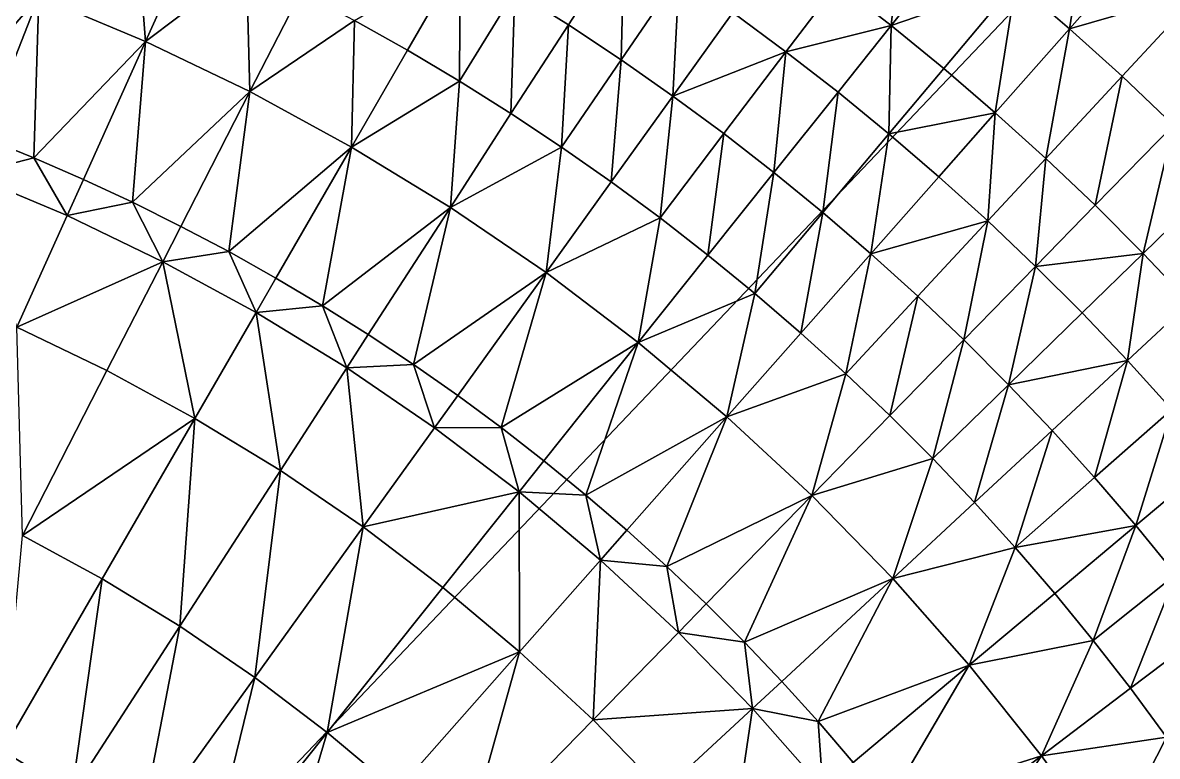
# Model space of a CAD drawing. Header units: millimetres. Extents: x -3250 to 8000, y -3250 to 3250.
# Drawn here: x 632 to 1495, y 1065 to 1623 of the extents above; entities that cross this region are included whole.
import ezdxf

# ---------------------------------------------------------------- set-up
doc = ezdxf.new("R2010")
doc.units = ezdxf.units.MM
doc.header["$MEASUREMENT"] = 0
doc.layers.add('MESH_3D', color=2, linetype='CONTINUOUS')

msp = doc.modelspace()

# ---------------------------------------------------------------- linework, layer by layer
at = {"layer": 'MESH_3D'}
for points in [[(2150.48, 2436.79, 32500), (-3128.53, 880.23, 32500), (-2326.57, -2269.27, 32500)], [(2150.48, 2436.79, 32500), (-2269.27, 2326.57, 32500), (-3128.53, 880.23, 32500)], [(2150.48, 2436.79, 32500), (-2326.57, -2269.27, 32500), (3105.61, 957.95, 32500)], [(1303.42, 1720.75, -630.5), (1292.73, 1621.03, -698.41), (1251.91, 1652.75, -698.41)], [(1303.42, 1720.75, -630.5), (1345.91, 1687.72, -630.5), (1292.73, 1621.03, -698.41)], [(1444.74, 1721.78, -547.31), (1428.36, 1618.53, -630.5), (1387.57, 1653.64, -630.5)], [(1444.74, 1721.78, -547.31), (1487.22, 1685.23, -547.31), (1428.36, 1618.53, -630.5)], [(644.86, 1643.07, -885.22), (718.6, 1704.73, -840.76), (725.96, 1608.88, -885.22)], [(725.96, 1608.88, -885.22), (718.6, 1704.73, -840.76), (760.88, 1686.29, -840.76)], [(725.96, 1608.88, -885.22), (760.88, 1686.29, -840.76), (802.68, 1666.79, -840.76)], [(1089.74, 1687.25, -744.25), (1047.32, 1621.57, -794.3), (1006.57, 1647.17, -794.3)], [(1089.74, 1687.25, -744.25), (1087.42, 1594.95, -794.3), (1047.32, 1621.57, -794.3)], [(1089.74, 1687.25, -744.25), (1131.47, 1659.56, -744.25), (1087.42, 1594.95, -794.3)], [(1345.91, 1687.72, -630.5), (1387.57, 1653.64, -630.5), (1292.73, 1621.03, -698.41)], [(1487.22, 1685.23, -547.31), (1528.77, 1647.63, -547.31), (1428.36, 1618.53, -630.5)], [(562.15, 1673.17, -885.22), (644.86, 1643.07, -885.22), (564.33, 1550.49, -939.08)], [(725.96, 1608.88, -885.22), (802.68, 1666.79, -840.76), (805.25, 1570.7, -885.22)], [(805.25, 1570.7, -885.22), (802.68, 1666.79, -840.76), (843.99, 1646.26, -840.76)], [(965.19, 1671.76, -794.3), (925, 1602.15, -840.76), (884.77, 1624.71, -840.76)], [(965.19, 1671.76, -794.3), (964.66, 1578.59, -840.76), (925, 1602.15, -840.76)], [(965.19, 1671.76, -794.3), (1006.57, 1647.17, -794.3), (964.66, 1578.59, -840.76)], [(1131.47, 1659.56, -744.25), (1126.85, 1567.35, -794.3), (1087.42, 1594.95, -794.3)], [(1131.47, 1659.56, -744.25), (1172.49, 1630.84, -744.25), (1126.85, 1567.35, -794.3)], [(1251.91, 1652.75, -698.41), (1212.78, 1601.1, -744.25), (1172.49, 1630.84, -744.25)], [(1251.91, 1652.75, -698.41), (1292.73, 1621.03, -698.41), (1212.78, 1601.1, -744.25)], [(1387.57, 1653.64, -630.5), (1332.74, 1588.3, -698.41), (1292.73, 1621.03, -698.41)], [(1387.57, 1653.64, -630.5), (1371.92, 1554.58, -698.41), (1332.74, 1588.3, -698.41)], [(1387.57, 1653.64, -630.5), (1428.36, 1618.53, -630.5), (1371.92, 1554.58, -698.41)], [(1528.77, 1647.63, -547.31), (1468.27, 1582.42, -630.5), (1428.36, 1618.53, -630.5)], [(1528.77, 1647.63, -547.31), (1507.26, 1545.32, -630.5), (1468.27, 1582.42, -630.5)], [(644.86, 1643.07, -885.22), (602.81, 1535.94, -939.08), (564.33, 1550.49, -939.08)], [(644.86, 1643.07, -885.22), (640.92, 1520.44, -939.08), (602.81, 1535.94, -939.08)], [(644.86, 1643.07, -885.22), (725.96, 1608.88, -885.22), (640.92, 1520.44, -939.08)], [(805.25, 1570.7, -885.22), (843.99, 1646.26, -840.76), (884.77, 1624.71, -840.76)], [(1006.57, 1647.17, -794.3), (1003.71, 1554.05, -840.76), (964.66, 1578.59, -840.76)], [(1006.57, 1647.17, -794.3), (1047.32, 1621.57, -794.3), (1003.71, 1554.05, -840.76)], [(1172.49, 1630.84, -744.25), (1212.78, 1601.1, -744.25), (1126.85, 1567.35, -794.3)], [(805.25, 1570.7, -885.22), (884.77, 1624.71, -840.76), (882.54, 1528.61, -885.22)], [(882.54, 1528.61, -885.22), (884.77, 1624.71, -840.76), (925, 1602.15, -840.76)], [(1047.32, 1621.57, -794.3), (1042.14, 1528.54, -840.76), (1003.71, 1554.05, -840.76)], [(1047.32, 1621.57, -794.3), (1087.42, 1594.95, -794.3), (1042.14, 1528.54, -840.76)], [(1292.73, 1621.03, -698.41), (1252.32, 1570.36, -744.25), (1212.78, 1601.1, -744.25)], [(1292.73, 1621.03, -698.41), (1291.08, 1538.65, -744.25), (1252.32, 1570.36, -744.25)], [(1292.73, 1621.03, -698.41), (1332.74, 1588.3, -698.41), (1291.08, 1538.65, -744.25)], [(1428.36, 1618.53, -630.5), (1410.25, 1519.89, -698.41), (1371.92, 1554.58, -698.41)], [(1428.36, 1618.53, -630.5), (1468.27, 1582.42, -630.5), (1410.25, 1519.89, -698.41)], [(725.96, 1608.88, -885.22), (678.62, 1503.98, -939.08), (640.92, 1520.44, -939.08)], [(725.96, 1608.88, -885.22), (715.91, 1486.6, -939.08), (678.62, 1503.98, -939.08)], [(725.96, 1608.88, -885.22), (805.25, 1570.7, -885.22), (715.91, 1486.6, -939.08)], [(882.54, 1528.61, -885.22), (925, 1602.15, -840.76), (964.66, 1578.59, -840.76)], [(1212.78, 1601.1, -744.25), (1165.57, 1538.77, -794.3), (1126.85, 1567.35, -794.3)], [(1212.78, 1601.1, -744.25), (1203.57, 1509.23, -794.3), (1165.57, 1538.77, -794.3)], [(1212.78, 1601.1, -744.25), (1252.32, 1570.36, -744.25), (1203.57, 1509.23, -794.3)], [(1087.42, 1594.95, -794.3), (1079.93, 1502.09, -840.76), (1042.14, 1528.54, -840.76)], [(1087.42, 1594.95, -794.3), (1126.85, 1567.35, -794.3), (1079.93, 1502.09, -840.76)], [(1332.74, 1588.3, -698.41), (1371.92, 1554.58, -698.41), (1291.08, 1538.65, -744.25)], [(882.54, 1528.61, -885.22), (964.66, 1578.59, -840.76), (957.64, 1482.71, -885.22)], [(957.64, 1482.71, -885.22), (964.66, 1578.59, -840.76), (1003.71, 1554.05, -840.76)], [(1468.27, 1582.42, -630.5), (1447.71, 1484.26, -698.41), (1410.25, 1519.89, -698.41)], [(1468.27, 1582.42, -630.5), (1507.26, 1545.32, -630.5), (1447.71, 1484.26, -698.41)], [(805.25, 1570.7, -885.22), (752.75, 1468.29, -939.08), (715.91, 1486.6, -939.08)], [(805.25, 1570.7, -885.22), (789.12, 1449.07, -939.08), (752.75, 1468.29, -939.08)], [(805.25, 1570.7, -885.22), (882.54, 1528.61, -885.22), (789.12, 1449.07, -939.08)], [(1252.32, 1570.36, -744.25), (1240.82, 1478.76, -794.3), (1203.57, 1509.23, -794.3)], [(1252.32, 1570.36, -744.25), (1291.08, 1538.65, -744.25), (1240.82, 1478.76, -794.3)], [(1126.85, 1567.35, -794.3), (1117.04, 1474.7, -840.76), (1079.93, 1502.09, -840.76)], [(1126.85, 1567.35, -794.3), (1165.57, 1538.77, -794.3), (1117.04, 1474.7, -840.76)], [(957.64, 1482.71, -885.22), (1003.71, 1554.05, -840.76), (1042.14, 1528.54, -840.76)], [(1371.92, 1554.58, -698.41), (1329.04, 1505.99, -744.25), (1291.08, 1538.65, -744.25)], [(1371.92, 1554.58, -698.41), (1366.18, 1472.39, -744.25), (1329.04, 1505.99, -744.25)], [(1371.92, 1554.58, -698.41), (1410.25, 1519.89, -698.41), (1366.18, 1472.39, -744.25)], [(1507.26, 1545.32, -630.5), (1484.26, 1447.71, -698.41), (1447.71, 1484.26, -698.41)], [(1507.26, 1545.32, -630.5), (1545.32, 1507.26, -630.5), (1484.26, 1447.71, -698.41)], [(591.77, 1507.81, -952.14), (602.81, 1535.94, -939.08), (640.92, 1520.44, -939.08)], [(1165.57, 1538.77, -794.3), (1153.46, 1446.39, -840.76), (1117.04, 1474.7, -840.76)], [(1165.57, 1538.77, -794.3), (1203.57, 1509.23, -794.3), (1153.46, 1446.39, -840.76)], [(1291.08, 1538.65, -744.25), (1277.3, 1447.36, -794.3), (1240.82, 1478.76, -794.3)], [(1291.08, 1538.65, -744.25), (1329.04, 1505.99, -744.25), (1277.3, 1447.36, -794.3)], [(882.54, 1528.61, -885.22), (825, 1428.94, -939.08), (789.12, 1449.07, -939.08)], [(882.54, 1528.61, -885.22), (860.37, 1407.93, -939.08), (825, 1428.94, -939.08)], [(882.54, 1528.61, -885.22), (957.64, 1482.71, -885.22), (860.37, 1407.93, -939.08)], [(957.64, 1482.71, -885.22), (1042.14, 1528.54, -840.76), (1030.36, 1433.14, -885.22)], [(1030.36, 1433.14, -885.22), (1042.14, 1528.54, -840.76), (1079.93, 1502.09, -840.76)], [(591.77, 1507.81, -952.14), (640.92, 1520.44, -939.08), (666.19, 1476.44, -952.14)], [(666.19, 1476.44, -952.14), (640.92, 1520.44, -939.08), (678.62, 1503.98, -939.08)], [(1410.25, 1519.89, -698.41), (1402.46, 1437.87, -744.25), (1366.18, 1472.39, -744.25)], [(1410.25, 1519.89, -698.41), (1447.71, 1484.26, -698.41), (1402.46, 1437.87, -744.25)], [(591.77, 1507.81, -952.14), (666.19, 1476.44, -952.14), (627.96, 1391.71, -989.8)], [(666.19, 1476.44, -952.14), (678.62, 1503.98, -939.08), (715.91, 1486.6, -939.08)], [(1030.36, 1433.14, -885.22), (1079.93, 1502.09, -840.76), (1117.04, 1474.7, -840.76)], [(1203.57, 1509.23, -794.3), (1189.16, 1417.18, -840.76), (1153.46, 1446.39, -840.76)], [(1203.57, 1509.23, -794.3), (1240.82, 1478.76, -794.3), (1189.16, 1417.18, -840.76)], [(1329.04, 1505.99, -744.25), (1366.18, 1472.39, -744.25), (1277.3, 1447.36, -794.3)], [(1545.32, 1507.26, -630.5), (1519.89, 1410.25, -698.41), (1484.26, 1447.71, -698.41)], [(666.19, 1476.44, -952.14), (715.91, 1486.6, -939.08), (738.96, 1441.4, -952.14)], [(738.96, 1441.4, -952.14), (715.91, 1486.6, -939.08), (752.75, 1468.29, -939.08)], [(1447.71, 1484.26, -698.41), (1484.26, 1447.71, -698.41), (1402.46, 1437.87, -744.25)], [(666.19, 1476.44, -952.14), (738.96, 1441.4, -952.14), (627.96, 1391.71, -989.8)], [(957.64, 1482.71, -885.22), (895.2, 1386.04, -939.08), (860.37, 1407.93, -939.08)], [(957.64, 1482.71, -885.22), (929.48, 1363.29, -939.08), (895.2, 1386.04, -939.08)], [(957.64, 1482.71, -885.22), (1030.36, 1433.14, -885.22), (929.48, 1363.29, -939.08)], [(1240.82, 1478.76, -794.3), (1224.12, 1387.1, -840.76), (1189.16, 1417.18, -840.76)], [(1240.82, 1478.76, -794.3), (1277.3, 1447.36, -794.3), (1224.12, 1387.1, -840.76)], [(738.96, 1441.4, -952.14), (752.75, 1468.29, -939.08), (789.12, 1449.07, -939.08)], [(1030.36, 1433.14, -885.22), (1117.04, 1474.7, -840.76), (1100.51, 1380, -885.22)], [(1100.51, 1380, -885.22), (1117.04, 1474.7, -840.76), (1153.46, 1446.39, -840.76)], [(1366.18, 1472.39, -744.25), (1312.99, 1415.07, -794.3), (1277.3, 1447.36, -794.3)], [(1366.18, 1472.39, -744.25), (1347.86, 1381.89, -794.3), (1312.99, 1415.07, -794.3)], [(1366.18, 1472.39, -744.25), (1402.46, 1437.87, -744.25), (1347.86, 1381.89, -794.3)], [(738.96, 1441.4, -952.14), (696.55, 1358.67, -989.8), (627.96, 1391.71, -989.8)], [(738.96, 1441.4, -952.14), (763.41, 1322.27, -989.8), (696.55, 1358.67, -989.8)], [(738.96, 1441.4, -952.14), (789.12, 1449.07, -939.08), (809.89, 1402.77, -952.14)], [(738.96, 1441.4, -952.14), (809.89, 1402.77, -952.14), (763.41, 1322.27, -989.8)], [(809.89, 1402.77, -952.14), (789.12, 1449.07, -939.08), (825, 1428.94, -939.08)], [(1100.51, 1380, -885.22), (1153.46, 1446.39, -840.76), (1189.16, 1417.18, -840.76)], [(1277.3, 1447.36, -794.3), (1258.32, 1356.15, -840.76), (1224.12, 1387.1, -840.76)], [(1277.3, 1447.36, -794.3), (1312.99, 1415.07, -794.3), (1258.32, 1356.15, -840.76)], [(1484.26, 1447.71, -698.41), (1437.87, 1402.46, -744.25), (1402.46, 1437.87, -744.25)], [(1484.26, 1447.71, -698.41), (1472.39, 1366.18, -744.25), (1437.87, 1402.46, -744.25)], [(1484.26, 1447.71, -698.41), (1519.89, 1410.25, -698.41), (1472.39, 1366.18, -744.25)], [(1030.36, 1433.14, -885.22), (963.18, 1339.7, -939.08), (929.48, 1363.29, -939.08)], [(1030.36, 1433.14, -885.22), (996.28, 1315.27, -939.08), (963.18, 1339.7, -939.08)], [(1030.36, 1433.14, -885.22), (1100.51, 1380, -885.22), (996.28, 1315.27, -939.08)], [(1402.46, 1437.87, -744.25), (1381.89, 1347.86, -794.3), (1347.86, 1381.89, -794.3)], [(1402.46, 1437.87, -744.25), (1437.87, 1402.46, -744.25), (1381.89, 1347.86, -794.3)], [(809.89, 1402.77, -952.14), (825, 1428.94, -939.08), (860.37, 1407.93, -939.08)], [(1100.51, 1380, -885.22), (1189.16, 1417.18, -840.76), (1167.93, 1323.42, -885.22)], [(1167.93, 1323.42, -885.22), (1189.16, 1417.18, -840.76), (1224.12, 1387.1, -840.76)], [(1312.99, 1415.07, -794.3), (1291.74, 1324.35, -840.76), (1258.32, 1356.15, -840.76)], [(1312.99, 1415.07, -794.3), (1347.86, 1381.89, -794.3), (1291.74, 1324.35, -840.76)], [(809.89, 1402.77, -952.14), (860.37, 1407.93, -939.08), (878.81, 1360.66, -952.14)], [(878.81, 1360.66, -952.14), (860.37, 1407.93, -939.08), (895.2, 1386.04, -939.08)], [(1519.89, 1410.25, -698.41), (1505.99, 1329.04, -744.25), (1472.39, 1366.18, -744.25)], [(809.89, 1402.77, -952.14), (828.37, 1282.57, -989.8), (763.41, 1322.27, -989.8)], [(809.89, 1402.77, -952.14), (878.81, 1360.66, -952.14), (828.37, 1282.57, -989.8)], [(1437.87, 1402.46, -744.25), (1472.39, 1366.18, -744.25), (1381.89, 1347.86, -794.3)], [(627.96, 1391.71, -989.8), (696.55, 1358.67, -989.8), (632.26, 1233.27, -1040.35)], [(878.81, 1360.66, -952.14), (895.2, 1386.04, -939.08), (929.48, 1363.29, -939.08)], [(1167.93, 1323.42, -885.22), (1224.12, 1387.1, -840.76), (1258.32, 1356.15, -840.76)], [(1347.86, 1381.89, -794.3), (1324.35, 1291.74, -840.76), (1291.74, 1324.35, -840.76)], [(1347.86, 1381.89, -794.3), (1381.89, 1347.86, -794.3), (1324.35, 1291.74, -840.76)], [(1100.51, 1380, -885.22), (1028.76, 1290.02, -939.08), (996.28, 1315.27, -939.08)], [(1100.51, 1380, -885.22), (1060.6, 1263.97, -939.08), (1028.76, 1290.02, -939.08)], [(1100.51, 1380, -885.22), (1167.93, 1323.42, -885.22), (1060.6, 1263.97, -939.08)], [(878.81, 1360.66, -952.14), (929.48, 1363.29, -939.08), (945.54, 1315.16, -952.14)], [(945.54, 1315.16, -952.14), (929.48, 1363.29, -939.08), (963.18, 1339.7, -939.08)], [(1472.39, 1366.18, -744.25), (1415.07, 1312.99, -794.3), (1381.89, 1347.86, -794.3)], [(1472.39, 1366.18, -744.25), (1447.36, 1277.3, -794.3), (1415.07, 1312.99, -794.3)], [(1472.39, 1366.18, -744.25), (1505.99, 1329.04, -744.25), (1447.36, 1277.3, -794.3)], [(696.55, 1358.67, -989.8), (763.41, 1322.27, -989.8), (632.26, 1233.27, -1040.35)], [(878.81, 1360.66, -952.14), (891.27, 1239.68, -989.8), (828.37, 1282.57, -989.8)], [(878.81, 1360.66, -952.14), (945.54, 1315.16, -952.14), (891.27, 1239.68, -989.8)], [(1167.93, 1323.42, -885.22), (1258.32, 1356.15, -840.76), (1232.44, 1263.56, -885.22)], [(1232.44, 1263.56, -885.22), (1258.32, 1356.15, -840.76), (1291.74, 1324.35, -840.76)], [(1381.89, 1347.86, -794.3), (1356.15, 1258.32, -840.76), (1324.35, 1291.74, -840.76)], [(1381.89, 1347.86, -794.3), (1415.07, 1312.99, -794.3), (1356.15, 1258.32, -840.76)], [(945.54, 1315.16, -952.14), (963.18, 1339.7, -939.08), (996.28, 1315.27, -939.08)], [(1505.99, 1329.04, -744.25), (1478.76, 1240.82, -794.3), (1447.36, 1277.3, -794.3)], [(1505.99, 1329.04, -744.25), (1538.65, 1291.08, -744.25), (1478.76, 1240.82, -794.3)], [(763.41, 1322.27, -989.8), (692.95, 1200.22, -1040.35), (632.26, 1233.27, -1040.35)], [(763.41, 1322.27, -989.8), (751.91, 1164.19, -1040.35), (692.95, 1200.22, -1040.35)], [(763.41, 1322.27, -989.8), (828.37, 1282.57, -989.8), (751.91, 1164.19, -1040.35)], [(1167.93, 1323.42, -885.22), (1091.78, 1237.14, -939.08), (1060.6, 1263.97, -939.08)], [(1167.93, 1323.42, -885.22), (1122.29, 1209.54, -939.08), (1091.78, 1237.14, -939.08)], [(1167.93, 1323.42, -885.22), (1232.44, 1263.56, -885.22), (1122.29, 1209.54, -939.08)], [(1232.44, 1263.56, -885.22), (1291.74, 1324.35, -840.76), (1324.35, 1291.74, -840.76)], [(945.54, 1315.16, -952.14), (1009.92, 1266.4, -952.14), (891.27, 1239.68, -989.8)], [(945.54, 1315.16, -952.14), (996.28, 1315.27, -939.08), (1009.92, 1266.4, -952.14)], [(1009.92, 1266.4, -952.14), (996.28, 1315.27, -939.08), (1028.76, 1290.02, -939.08)], [(1415.07, 1312.99, -794.3), (1387.1, 1224.12, -840.76), (1356.15, 1258.32, -840.76)], [(1415.07, 1312.99, -794.3), (1447.36, 1277.3, -794.3), (1387.1, 1224.12, -840.76)], [(1009.92, 1266.4, -952.14), (1028.76, 1290.02, -939.08), (1060.6, 1263.97, -939.08)], [(1232.44, 1263.56, -885.22), (1324.35, 1291.74, -840.76), (1293.9, 1200.56, -885.22)], [(1293.9, 1200.56, -885.22), (1324.35, 1291.74, -840.76), (1356.15, 1258.32, -840.76)], [(1538.65, 1291.08, -744.25), (1509.23, 1203.57, -794.3), (1478.76, 1240.82, -794.3)], [(828.37, 1282.57, -989.8), (809.01, 1125.26, -1040.35), (751.91, 1164.19, -1040.35)], [(828.37, 1282.57, -989.8), (891.27, 1239.68, -989.8), (809.01, 1125.26, -1040.35)], [(1447.36, 1277.3, -794.3), (1478.76, 1240.82, -794.3), (1387.1, 1224.12, -840.76)], [(1009.92, 1266.4, -952.14), (951.96, 1193.72, -989.8), (891.27, 1239.68, -989.8)], [(1009.92, 1266.4, -952.14), (1010.28, 1144.78, -989.8), (951.96, 1193.72, -989.8)], [(1009.92, 1266.4, -952.14), (1071.79, 1214.48, -952.14), (1010.28, 1144.78, -989.8)], [(1009.92, 1266.4, -952.14), (1060.6, 1263.97, -939.08), (1071.79, 1214.48, -952.14)], [(1071.79, 1214.48, -952.14), (1060.6, 1263.97, -939.08), (1091.78, 1237.14, -939.08)], [(1232.44, 1263.56, -885.22), (1152.09, 1181.18, -939.08), (1122.29, 1209.54, -939.08)], [(1232.44, 1263.56, -885.22), (1181.18, 1152.09, -939.08), (1152.09, 1181.18, -939.08)], [(1232.44, 1263.56, -885.22), (1293.9, 1200.56, -885.22), (1181.18, 1152.09, -939.08)], [(1293.9, 1200.56, -885.22), (1356.15, 1258.32, -840.76), (1387.1, 1224.12, -840.76)], [(891.27, 1239.68, -989.8), (864.09, 1083.53, -1040.35), (809.01, 1125.26, -1040.35)], [(891.27, 1239.68, -989.8), (951.96, 1193.72, -989.8), (864.09, 1083.53, -1040.35)], [(1071.79, 1214.48, -952.14), (1091.78, 1237.14, -939.08), (1122.29, 1209.54, -939.08)], [(1478.76, 1240.82, -794.3), (1417.18, 1189.16, -840.76), (1387.1, 1224.12, -840.76)], [(1478.76, 1240.82, -794.3), (1446.39, 1153.46, -840.76), (1417.18, 1189.16, -840.76)], [(1478.76, 1240.82, -794.3), (1509.23, 1203.57, -794.3), (1446.39, 1153.46, -840.76)], [(632.26, 1233.27, -1040.35), (692.95, 1200.22, -1040.35), (617.43, 1069.42, -1086.87)], [(1293.9, 1200.56, -885.22), (1387.1, 1224.12, -840.76), (1352.13, 1134.57, -885.22)], [(1352.13, 1134.57, -885.22), (1387.1, 1224.12, -840.76), (1417.18, 1189.16, -840.76)], [(1071.79, 1214.48, -952.14), (1066.08, 1093, -989.8), (1010.28, 1144.78, -989.8)], [(1071.79, 1214.48, -952.14), (1130.99, 1159.55, -952.14), (1066.08, 1093, -989.8)], [(1071.79, 1214.48, -952.14), (1122.29, 1209.54, -939.08), (1130.99, 1159.55, -952.14)], [(1130.99, 1159.55, -952.14), (1122.29, 1209.54, -939.08), (1152.09, 1181.18, -939.08)], [(692.95, 1200.22, -1040.35), (669.97, 1037.31, -1086.87), (617.43, 1069.42, -1086.87)], [(692.95, 1200.22, -1040.35), (751.91, 1164.19, -1040.35), (669.97, 1037.31, -1086.87)], [(1293.9, 1200.56, -885.22), (1209.54, 1122.29, -939.08), (1181.18, 1152.09, -939.08)], [(1293.9, 1200.56, -885.22), (1237.14, 1091.78, -939.08), (1209.54, 1122.29, -939.08)], [(1293.9, 1200.56, -885.22), (1352.13, 1134.57, -885.22), (1237.14, 1091.78, -939.08)], [(1509.23, 1203.57, -794.3), (1474.7, 1117.04, -840.76), (1446.39, 1153.46, -840.76)], [(1509.23, 1203.57, -794.3), (1538.77, 1165.57, -794.3), (1474.7, 1117.04, -840.76)], [(951.96, 1193.72, -989.8), (1010.28, 1144.78, -989.8), (864.09, 1083.53, -1040.35)], [(1352.13, 1134.57, -885.22), (1417.18, 1189.16, -840.76), (1446.39, 1153.46, -840.76)], [(1130.99, 1159.55, -952.14), (1152.09, 1181.18, -939.08), (1181.18, 1152.09, -939.08)], [(1538.77, 1165.57, -794.3), (1502.09, 1079.93, -840.76), (1474.7, 1117.04, -840.76)], [(751.91, 1164.19, -1040.35), (720.84, 1002.63, -1086.87), (669.97, 1037.31, -1086.87)], [(751.91, 1164.19, -1040.35), (809.01, 1125.26, -1040.35), (720.84, 1002.63, -1086.87)], [(1130.99, 1159.55, -952.14), (1187.38, 1101.73, -952.14), (1066.08, 1093, -989.8)], [(1130.99, 1159.55, -952.14), (1181.18, 1152.09, -939.08), (1187.38, 1101.73, -952.14)], [(1187.38, 1101.73, -952.14), (1181.18, 1152.09, -939.08), (1209.54, 1122.29, -939.08)], [(1352.13, 1134.57, -885.22), (1446.39, 1153.46, -840.76), (1407, 1065.76, -885.22)], [(1407, 1065.76, -885.22), (1446.39, 1153.46, -840.76), (1474.7, 1117.04, -840.76)], [(1010.28, 1144.78, -989.8), (917.03, 1039.12, -1040.35), (864.09, 1083.53, -1040.35)], [(1010.28, 1144.78, -989.8), (967.68, 992.11, -1040.35), (917.03, 1039.12, -1040.35)], [(1010.28, 1144.78, -989.8), (1066.08, 1093, -989.8), (967.68, 992.11, -1040.35)], [(1352.13, 1134.57, -885.22), (1263.97, 1060.6, -939.08), (1237.14, 1091.78, -939.08)], [(1352.13, 1134.57, -885.22), (1290.02, 1028.76, -939.08), (1263.97, 1060.6, -939.08)], [(1352.13, 1134.57, -885.22), (1407, 1065.76, -885.22), (1290.02, 1028.76, -939.08)], [(809.01, 1125.26, -1040.35), (769.92, 965.45, -1086.87), (720.84, 1002.63, -1086.87)], [(809.01, 1125.26, -1040.35), (864.09, 1083.53, -1040.35), (769.92, 965.45, -1086.87)], [(1187.38, 1101.73, -952.14), (1209.54, 1122.29, -939.08), (1237.14, 1091.78, -939.08)], [(1407, 1065.76, -885.22), (1474.7, 1117.04, -840.76), (1502.09, 1079.93, -840.76)], [(1187.38, 1101.73, -952.14), (1119.24, 1038.5, -989.8), (1066.08, 1093, -989.8)], [(1187.38, 1101.73, -952.14), (1169.61, 981.42, -989.8), (1119.24, 1038.5, -989.8)], [(1187.38, 1101.73, -952.14), (1240.82, 1041.17, -952.14), (1169.61, 981.42, -989.8)], [(1187.38, 1101.73, -952.14), (1237.14, 1091.78, -939.08), (1240.82, 1041.17, -952.14)], [(1066.08, 1093, -989.8), (1119.24, 1038.5, -989.8), (967.68, 992.11, -1040.35)], [(1240.82, 1041.17, -952.14), (1237.14, 1091.78, -939.08), (1263.97, 1060.6, -939.08)], [(864.09, 1083.53, -1040.35), (817.09, 925.87, -1086.87), (769.92, 965.45, -1086.87)], [(864.09, 1083.53, -1040.35), (917.03, 1039.12, -1040.35), (817.09, 925.87, -1086.87)], [(1407, 1065.76, -885.22), (1502.09, 1079.93, -840.76), (1458.38, 994.31, -885.22)], [(1458.38, 994.31, -885.22), (1502.09, 1079.93, -840.76), (1528.54, 1042.14, -840.76)], [(617.43, 1069.42, -1086.87), (669.97, 1037.31, -1086.87), (572.86, 886.97, -1133.04)], [(1407, 1065.76, -885.22), (1315.27, 996.28, -939.08), (1290.02, 1028.76, -939.08)], [(1407, 1065.76, -885.22), (1339.7, 963.18, -939.08), (1315.27, 996.28, -939.08)], [(1407, 1065.76, -885.22), (1458.38, 994.31, -885.22), (1339.7, 963.18, -939.08)]]:
    msp.add_3dface(points, dxfattribs=at)

doc.saveas('drawing.dxf')
